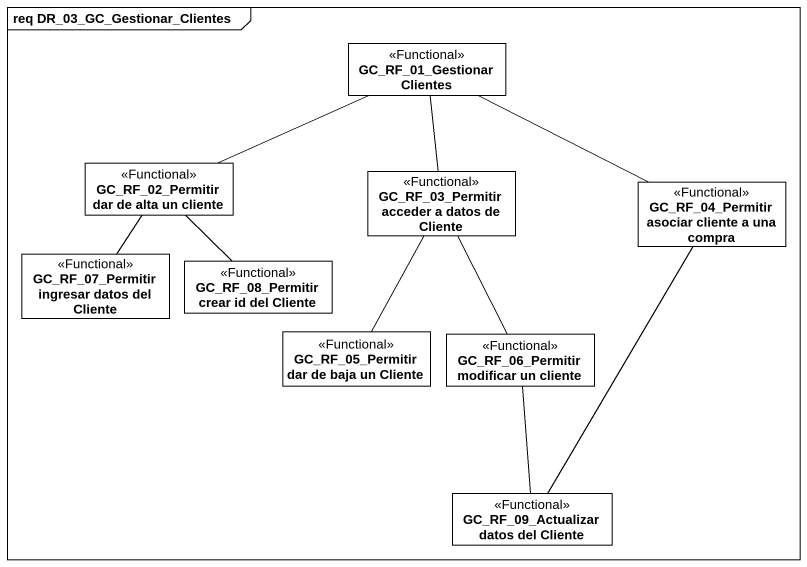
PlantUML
@startuml
mainframe req DR_03_GC_Gestionar_Clientes
hide circle
hide empty members
class "GC_RF_01_Gestionar Clientes" as GC_RF_01_Gestionar_Clientes <<Functional>>
class "GC_RF_02_Permitir dar de alta un cliente" as GC_RF_02_Permitir_dar_de <<Functional>>
class "GC_RF_03_Permitir acceder a datos de Cliente" as GC_RF_03_Permitir_acceder_a <<Functional>>
class "GC_RF_04_Permitir asociar cliente a una compra" as GC_RF_04_Permitir_asociar <<Functional>>
class "GC_RF_07_Permitir ingresar datos del Cliente" as GC_RF_07_Permitir_ingresar <<Functional>>
class "GC_RF_08_Permitir crear id del Cliente" as GC_RF_08_Permitir_crear_id <<Functional>>
class "GC_RF_05_Permitir dar de baja un Cliente" as GC_RF_05_Permitir_dar_de <<Functional>>
class "GC_RF_06_Permitir modificar un cliente" as GC_RF_06_Permitir_modificar <<Functional>>
class "GC_RF_09_Actualizar datos del Cliente" as GC_RF_09_Actualizar_datos <<Functional>>
GC_RF_01_Gestionar_Clientes -left- GC_RF_02_Permitir_dar_de
GC_RF_01_Gestionar_Clientes -- GC_RF_03_Permitir_acceder_a
GC_RF_01_Gestionar_Clientes -right- GC_RF_04_Permitir_asociar
GC_RF_02_Permitir_dar_de -- GC_RF_07_Permitir_ingresar
GC_RF_02_Permitir_dar_de -- GC_RF_08_Permitir_crear_id
GC_RF_03_Permitir_acceder_a -- GC_RF_05_Permitir_dar_de
GC_RF_03_Permitir_acceder_a -- GC_RF_06_Permitir_modificar
GC_RF_04_Permitir_asociar -- GC_RF_09_Actualizar_datos
GC_RF_06_Permitir_modificar -- GC_RF_09_Actualizar_datos
@enduml
